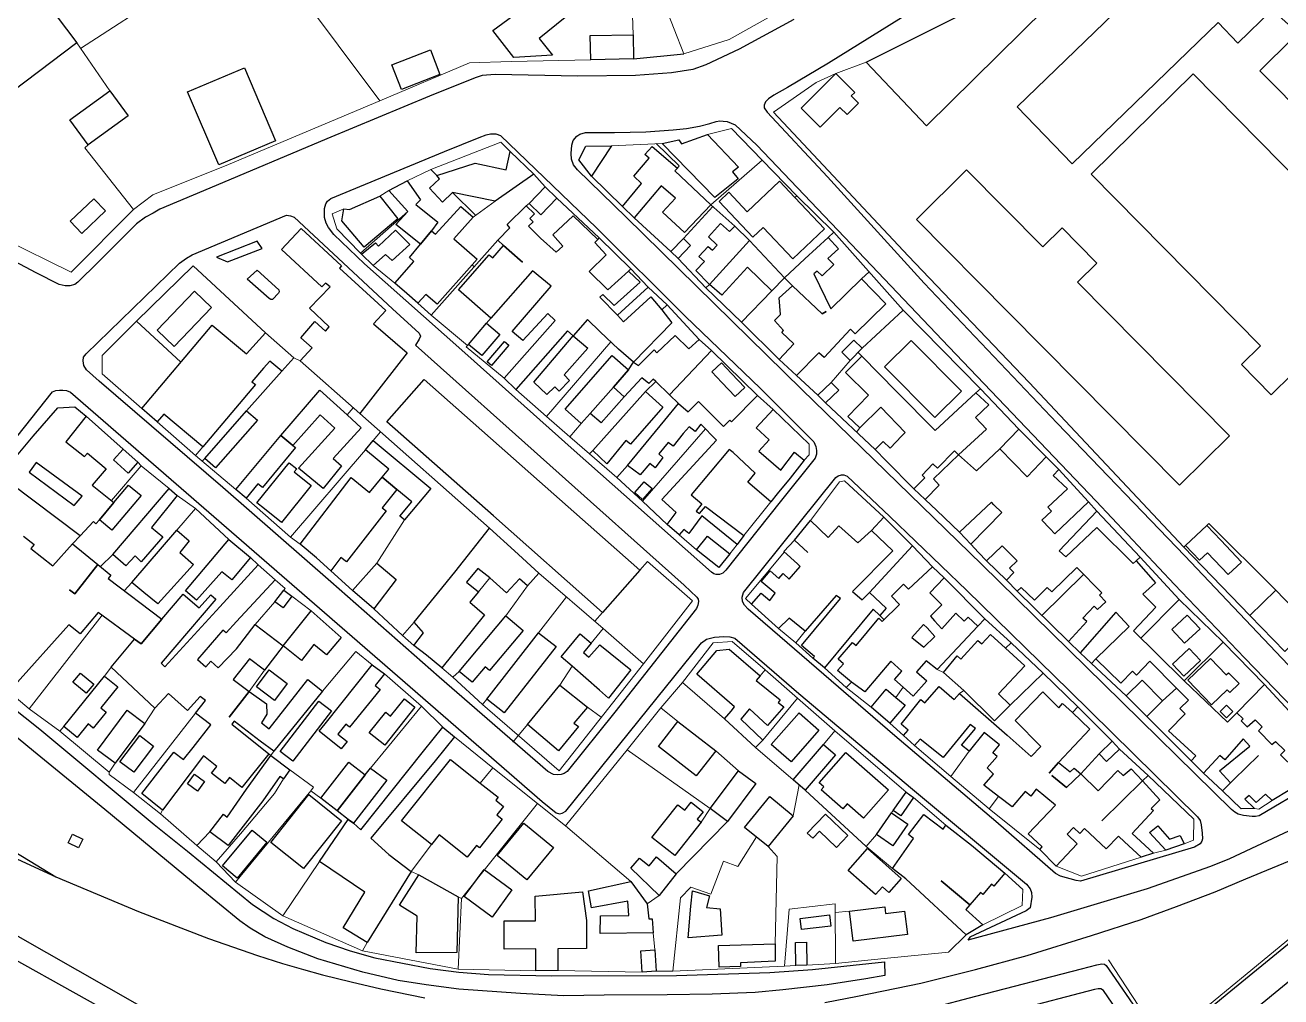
# Model space of a CAD drawing. Header units: metres. Extents: x -1319 to 2200, y -1209 to 1268.
# Drawn here: x 465.9 to 777.9, y -522.8 to -281.3 of the extents above; entities that cross this region are included whole.
import ezdxf

# ---------------------------------------------------------------- set-up
doc = ezdxf.new("R2010")
doc.units = ezdxf.units.M
for name, color, linetype, lineweight, true_color in [('CALE_FERATA', 7, 'Continuous', 25, 0xa7b2b0), ('CLADIRI_CONTUR', 7, 'Continuous', 25, 0x4b5962), ('PARCELE_CONTUR', 7, 'Continuous', 13, 0xb58c63), ('PAVAJ', 7, 'Continuous', 25, 0xd1d6d2), ('STRAZI', 7, 'Continuous', 25, 0xc4cccb)]:
    doc.layers.add(name, color=color, linetype=linetype, lineweight=lineweight, true_color=true_color)

msp = doc.modelspace()

# ---------------------------------------------------------------- linework, layer by layer
at = {"layer": 'CALE_FERATA'}
for points in [[(453.97, -480.89), (460.09, -484.85), (465.29, -487.96), (473.56, -492.98)], [(464.04, -488.62), (473.56, -492.98), (494.08, -501.62), (511.51, -508.36), (523.67, -512.54)], [(664.62, -524.23), (672.72, -522.65), (688.43, -519.43), (702.02, -516.06), (714.84, -512.54), (730.85, -507.6), (743.16, -503.61), (751.98, -500.38), (761.62, -496.68), (769.2, -493.5), (782.42, -488.04)], [(523.67, -512.54), (529.83, -514.52), (535.11, -516.06), (539.83, -517.34), (546.94, -519.06), (554.3, -520.86), (565.25, -523.06)]]:
    msp.add_lwpolyline(points, dxfattribs=at)
at = {"layer": 'CLADIRI_CONTUR'}
for points in [[(478.73, -285.7), (453.17, -304.98), (418.74, -259.34), (444.3, -240.06), (478.73, -285.7)], [(851.24, -319.15), (834.38, -335.84), (783.85, -284.76), (775.77, -277.46), (767.23, -285.72), (762.32, -280.64), (757.39, -285.41), (726.07, -315.74), (712.37, -301.59), (743.69, -271.26), (775.01, -240.93), (788.23, -254.58), (790.76, -252.13), (802.22, -263.91), (797.09, -268.9), (785.62, -257.12), (784.25, -258.44), (797.16, -271.59), (800.71, -268.08), (851.24, -319.15)], [(674.91, -290.5), (722.15, -266.76), (723.2, -266.71), (724.47, -267.28), (725.56, -268.37), (725.85, -269.93), (725.33, -271.21), (689.88, -306.28), (674.91, -290.5)], [(593.62, -284.6), (596.92, -288.74), (587.32, -289.27), (582.08, -282.56), (588.34, -278.01), (594.84, -272.8), (600.12, -279.39), (593.62, -284.6)], [(616.98, -283.65), (617.1, -289.64), (606.44, -289.86), (606.32, -283.86), (616.98, -283.65)], [(785.27, -305.31), (772.71, -292.61), (780.79, -284.62), (793.35, -297.32), (785.27, -305.31)], [(566.6, -287.39), (568.98, -293.53), (559.39, -297.25), (557.01, -291.11), (566.6, -287.39)], [(506.28, -297.88), (520.39, -291.87), (528.11, -310.02), (514, -316.03), (506.28, -297.88)], [(671.16, -298.88), (672.98, -300.69), (670.17, -303.5), (668.36, -301.7), (663.46, -306.61), (658.72, -301.89), (667.3, -293.29), (672.03, -298.01), (671.16, -298.88)], [(810.72, -348.79), (791.06, -368.15), (785.9, -362.91), (775.5, -373.15), (768.1, -365.64), (772.81, -361), (730.75, -318.31), (756.1, -293.34), (810.72, -348.79)], [(481.58, -311.06), (477.03, -304.81), (486.94, -297.61), (491.48, -303.85), (481.58, -311.06)], [(628.98, -310.77), (635.46, -308.42), (643.16, -316.57), (641.7, -317.77), (643.03, -319.49), (637.29, -324.13), (624.17, -310.65), (628.29, -309.74), (628.98, -310.77)], [(606.59, -318.78), (603.44, -314.71), (605.24, -311.36), (611.61, -311.29), (606.59, -318.78)], [(627.32, -317.5), (636.25, -325.91), (629.76, -332.85), (624.27, -327.72), (627.46, -324.31), (623.96, -321.24), (617.26, -329.13), (614.29, -326.35), (619.06, -320.62), (617.11, -318.84), (620.92, -314.31), (619.9, -313.45), (621.73, -311.42), (627.96, -316.82), (627.32, -317.5)], [(568.19, -318.63), (577.76, -315.55), (585.41, -317.25), (586.42, -312.65), (592.29, -318.33), (582.69, -325.03), (572.12, -322.9), (572.12, -322.9), (569.63, -325.24), (566.41, -321.8), (568.9, -319.47), (568.19, -318.63)], [(687.35, -329.59), (699.83, -317.24), (718.79, -336.39), (723.55, -331.68), (727.53, -335.7), (732.2, -340.42), (727.39, -345.18), (765.15, -383.33), (752.72, -395.63), (710.28, -352.76), (687.35, -329.59)], [(568.41, -330.27), (566.9, -332.38), (564.13, -335.74), (558.04, -330.79), (560.97, -327.62), (556.28, -322.41), (560.8, -319.98), (564.14, -324.68), (562.96, -325.88), (568.41, -330.27)], [(653.37, -320.07), (657.18, -324.12), (664.54, -331.92), (656.65, -339.35), (649.29, -331.55), (646.74, -333.96), (638.35, -325.07), (640.77, -322.79), (645.34, -327.64), (653.37, -320.07)], [(477.13, -330.02), (483, -324.42), (485.87, -327.43), (479.99, -333.03), (477.13, -330.02)], [(544.61, -329.93), (545.06, -326.97), (546.46, -327.06), (554.01, -323.77), (558.52, -329.45), (550.13, -336.44), (544.61, -329.93)], [(595.15, -321.43), (598.05, -324.25), (594.02, -328.39), (591.12, -325.58), (595.15, -321.43)], [(567.89, -333.26), (574.19, -326.36), (577.22, -328.97), (572.39, -334.39), (578.22, -339.46), (576.96, -340.85), (568.29, -350.66), (565.43, -348.23), (563.5, -350.36), (560.75, -347.97), (557.74, -345.43), (562.51, -340.04), (561.4, -339.07), (564.13, -335.74), (566.9, -332.38), (567.89, -333.26)], [(597.83, -337.72), (599.51, -336.19), (597.02, -333.42), (602.05, -328.71), (608.16, -334.59), (607.42, -335.32), (610.29, -338.36), (606.04, -342.49), (610.65, -347.07), (615.86, -342.41), (618.69, -345.16), (612.29, -350.98), (609.41, -348.26), (609.41, -348.26), (608.71, -348.92), (613.1, -353.4), (614.59, -355.01), (621.37, -348.78), (624.07, -352), (626.6, -355.23), (617.06, -365.08), (613.31, -361.81), (608.8, -357.54), (608.8, -357.54), (605.65, -354.47), (602.09, -358.5), (600.66, -357.3), (587.79, -371.86), (584.95, -369.02), (597.62, -354.71), (595.75, -352.96), (589.54, -359.69), (586.88, -357.46), (596.64, -346.15), (591.93, -342.31), (591.93, -342.31), (581.62, -354.08), (573.6, -347.06), (581.23, -338.35), (582.1, -339.1), (584.77, -336.04), (583.38, -334.7), (586.33, -331.67), (585.65, -330.84), (590.42, -326.2), (592.44, -328.21), (591.31, -329.36), (592.17, -330.15), (590.99, -331.28), (593.99, -334.23), (597.83, -337.72)], [(634.68, -340.03), (633.29, -338.81), (635.59, -336.3), (636.69, -337.21), (637.84, -335.97), (635.73, -333.91), (638.69, -330.61), (640.89, -332.58), (642.27, -331.21), (645.85, -334.84), (635.95, -345.71), (632.52, -342.24), (634.68, -340.03)], [(537.87, -354.94), (540.5, -357.38), (541.47, -356.27), (536.59, -351.62), (541.69, -346.36), (540.57, -345.39), (539.65, -346.36), (529.61, -337.07), (534.46, -331.82), (544.51, -341.1), (543.98, -341.67), (543.98, -341.67), (555.52, -352.19), (552.49, -355.56), (560.81, -362.71), (549.03, -377.83), (534.28, -364.75), (537.22, -361.49), (534.37, -358.97), (537.87, -354.94)], [(557.95, -332.27), (561.45, -335.83), (557.07, -339.81), (555.46, -338.28), (552.34, -341.03), (549.52, -338.24), (552.95, -335.4), (553.73, -336.24), (557.95, -332.27)], [(588.92, -339.7), (589.48, -340.19), (588.92, -339.7), (584.77, -336.04), (588.92, -339.7)], [(628.14, -339.29), (626.35, -337.57), (629.48, -334.32), (631.26, -336.04), (628.14, -339.29)], [(639.03, -348.4), (635.95, -345.71), (645.85, -334.84), (654.61, -344.11), (651.42, -347.33), (645.37, -341.42), (639.03, -348.4)], [(670.95, -356.83), (670.95, -356.83), (664.41, -363.89), (663.13, -362.75), (657.54, -368.39), (653.28, -364.36), (656.9, -360.5), (656.9, -360.5), (653.91, -357.65), (654.37, -357.21), (652.12, -354.65), (653.55, -353.24), (653.28, -349.08), (656.59, -346.05), (654.61, -344.11), (659.64, -339.38), (665.42, -334.09), (668.01, -336.88), (665.33, -339.26), (666.82, -340.79), (663.91, -343.59), (662.71, -342.4), (661.84, -343.11), (666.07, -351.78), (673.75, -344.34), (679.79, -350.58), (672.11, -358.02), (670.95, -356.83)], [(663.94, -353.04), (664.91, -352.47), (663.94, -353.04), (656.59, -346.05), (663.94, -353.04)], [(508.01, -347.38), (512.24, -351.43), (502.96, -361.15), (498.72, -357.1), (508.01, -347.38)], [(583.83, -358.18), (579.36, -363.42), (576.08, -360.62), (580.56, -355.39), (583.83, -358.18)], [(494.87, -376.59), (512.41, -355.82), (520.9, -362.97), (525.63, -357.72), (532.64, -364.01), (529.71, -367.28), (526.72, -364.77), (525.13, -366.51), (522.27, -369.91), (523.11, -370.62), (510.08, -386.1), (500.39, -377.95), (498.71, -379.9), (494.87, -376.59)], [(599.85, -368.23), (601.14, -369.59), (598.62, -372.23), (597.49, -371.15), (595.55, -373.11), (592.33, -370.06), (602.09, -358.5), (605.7, -361.56), (599.85, -368.23)], [(626.02, -373.14), (622.59, -369.87), (621.93, -369.25), (620.9, -370.39), (619.13, -368.93), (614.76, -373.7), (612.06, -371.24), (615.85, -366.97), (617.06, -365.08), (618.3, -365.89), (622.2, -361.99), (622.89, -362.69), (627.45, -358.4), (630.8, -361.71), (633.36, -359.39), (636.44, -362.18), (626.02, -373.14)], [(586.11, -360.86), (581.8, -365.89), (580.7, -364.94), (585.02, -359.92), (586.11, -360.86)], [(673.9, -361.61), (670.91, -364.62), (668.84, -362.56), (671.83, -359.55), (673.9, -361.61)], [(698.52, -372.22), (691.92, -378.77), (679.46, -366.21), (686.06, -359.66), (698.52, -372.22)], [(615.85, -366.97), (612.06, -371.24), (606.33, -377.77), (604.1, -380.28), (600.05, -376.71), (611.8, -363.39), (615.85, -366.97)], [(697.84, -388.06), (696.83, -387.09), (692.59, -391.37), (691.44, -390.3), (688.8, -393.17), (689.45, -393.78), (686.7, -396.56), (679.88, -389.59), (677.09, -386.79), (679.08, -384.74), (680.85, -386.45), (683.69, -383.4), (684.57, -382.52), (678.51, -376.2), (673.32, -381.4), (670.34, -378.56), (675.41, -373.27), (669.72, -367.61), (673.79, -363.58), (682.4, -372.35), (692.03, -382.04), (702.14, -372.68), (705.36, -375.69), (702.02, -378.82), (704.77, -381.73), (697.84, -388.06)], [(642.36, -373.6), (639.05, -370.1), (636.53, -367.45), (638.89, -365.22), (641.4, -367.87), (644.72, -371.37), (642.36, -373.6)], [(591.54, -392.79), (618.64, -416.76), (609.36, -427.25), (582.26, -403.28), (582.26, -403.28), (555.8, -379.88), (565.08, -369.39), (591.54, -392.79)], [(609, -380.1), (606.33, -377.77), (612.06, -371.24), (614.76, -373.7), (609, -380.1)], [(664.77, -375.19), (662.9, -373.27), (666.17, -370.07), (668.04, -371.99), (664.77, -375.19)], [(540, -396.49), (533.84, -391.37), (542.88, -381.49), (539.21, -378.18), (532.43, -385.73), (529.48, -383.26), (539.09, -371.97), (545.92, -378.11), (549.37, -381.36), (542.44, -389.02), (544.52, -390.84), (540, -396.49)], [(624.38, -376.21), (616.28, -385.4), (615.14, -384.55), (610.4, -390.33), (606.94, -386.97), (620.02, -372.33), (624.38, -376.21)], [(628.24, -375.36), (630.67, -377.37), (633.25, -374.81), (639.46, -381.04), (641, -379.43), (641.45, -379.88), (647.9, -373.32), (651.8, -376.78), (647.55, -381.38), (650.75, -384.34), (648.18, -387.19), (653.63, -391.87), (657.06, -387.44), (659.5, -389.38), (655.97, -393.91), (652.74, -397.79), (651.15, -399.74), (645.46, -394.88), (647.3, -392.64), (641.85, -387.49), (640.84, -386.75), (631.38, -398.03), (634.07, -400.29), (632.63, -402.05), (633.42, -402.7), (634.91, -400.97), (644.5, -408.13), (642.82, -410.36), (634.05, -403.22), (630.81, -407.66), (629.55, -406.63), (628.42, -407.95), (625.45, -405.38), (627.7, -402.39), (624.1, -399.19), (637.71, -384.43), (633.79, -380.45), (632.35, -382.31), (630.87, -381.12), (629.41, -382.79), (629.41, -382.79), (626.9, -385.91), (625.68, -384.98), (623.33, -387.87), (624.37, -388.76), (622.46, -391.28), (621.08, -390.27), (618.75, -393.09), (615.61, -390.73), (624.81, -379.47), (628.24, -375.36)], [(482.89, -404.69), (479.6, -408.22), (462.07, -395.02), (463.15, -393.69), (460.89, -392.05), (462.9, -389.43), (467.94, -383.43), (474.03, -376.37), (478.25, -376.18), (481.09, -378.5), (476.02, -384.85), (480.7, -388.47), (481.38, -387.7), (486.01, -391.59), (482.56, -395.64), (487.99, -399.91), (484.37, -404.23), (483.5, -405.22), (482.89, -404.69)], [(513.23, -391.35), (510.55, -389), (520.95, -377.13), (523.63, -379.48), (513.23, -391.35)], [(520.83, -398.83), (518.3, -396.72), (529.48, -383.26), (532.43, -385.73), (533.12, -386.29), (524.86, -396.23), (523.76, -395.31), (520.83, -398.83)], [(491.52, -392.64), (487.85, -389.35), (490.27, -386.65), (493.94, -389.94), (491.52, -392.64)], [(552.42, -384.53), (566.68, -396.42), (560.16, -404.24), (559.03, -403.3), (561.98, -399.77), (558.3, -396.7), (554.62, -393.63), (556.24, -391.69), (550.47, -386.87), (552.42, -384.53)], [(468.68, -390.02), (466.9, -392.39), (478.13, -400.64), (480.1, -398.4), (468.68, -390.02)], [(531.5, -390.04), (533.38, -391.56), (532.75, -392.34), (536.96, -395.73), (529.57, -404.92), (525.36, -401.54), (523.47, -400.02), (531.5, -390.04)], [(494.71, -398.2), (487.46, -406.82), (484.37, -404.23), (487.99, -399.91), (491.62, -395.6), (494.71, -398.2)], [(545.79, -414.66), (544.33, -413.61), (541.88, -416.91), (538.27, -413.69), (534.28, -410.32), (546.93, -393.73), (551.51, -397.47), (554.62, -393.63), (558.3, -396.7), (554.63, -401.22), (555.59, -402.02), (545.79, -414.66)], [(617.37, -397.46), (619.72, -394.78), (621.66, -396.49), (619.32, -399.16), (617.37, -397.46)], [(497.33, -406.12), (500.1, -408.51), (494.75, -414.67), (493.28, -413.21), (490.95, -415.72), (487.69, -412.83), (501.71, -396.48), (503.65, -398.19), (497.33, -406.12)], [(672.81, -410), (676.17, -406.87), (681.52, -411.97), (671.51, -422.1), (673.84, -424.12), (675.69, -422.31), (679.8, -426.21), (678.23, -428.03), (676.58, -426.42), (664.48, -441.05), (661.63, -438.64), (662.04, -438.19), (658.78, -435.45), (668.53, -423.83), (667.42, -423.03), (659.75, -431.91), (655.73, -428.67), (653.12, -431.27), (646.34, -425.21), (648.76, -422.48), (650.93, -424.26), (652.27, -422.51), (648.79, -419.54), (650.98, -416.95), (653.17, -418.8), (654.27, -417.55), (655.71, -419.01), (658.47, -415.87), (657.79, -415.18), (654.45, -412.09), (657.06, -409.28), (661, -404.39), (665.45, -408.67), (668.08, -405.74), (672.81, -410)], [(492.46, -419.81), (503.56, -406.81), (506.67, -409.47), (504.31, -412.35), (507.72, -415.34), (498.9, -425.15), (495.39, -422.3), (492.46, -419.81)], [(564.92, -432.37), (562.59, -429.67), (572.64, -417.26), (581.26, -406.31), (587.47, -411.95), (593.52, -417.51), (590.75, -420.69), (588.72, -418.93), (585.5, -422.37), (581.38, -418.68), (581.38, -418.68), (578.37, -416.38), (575.58, -419.7), (578.52, -422.14), (576.41, -424.72), (580.03, -427.87), (569.42, -441.02), (565.67, -437.92), (565.67, -437.92), (562.45, -435.5), (564.92, -432.37)], [(638.25, -416.13), (632.73, -411.72), (635.46, -408.3), (640.98, -412.71), (638.25, -416.13)], [(754.25, -410.63), (759.51, -405.65), (762.95, -409.29), (768.12, -414.76), (764.83, -417.87), (759.66, -412.41), (757.69, -414.26), (754.25, -410.63)], [(516.54, -409.13), (521.94, -413.63), (517.29, -419.12), (514.76, -417.14), (508.46, -424.22), (505.73, -421.92), (516.54, -409.13)], [(660.39, -412.37), (660.39, -412.36), (657.06, -409.28), (660.39, -412.37)], [(478.29, -422.67), (476.95, -421.61), (478.29, -422.67), (478.29, -422.67), (483.97, -415.34), (478.29, -422.67)], [(528, -419.15), (518.46, -429.48), (518.46, -429.48), (515.85, -432.37), (515, -431.66), (508.72, -438.94), (510.78, -440.76), (512.08, -439.39), (513.91, -441.01), (518.41, -436.32), (523.07, -430.23), (530.03, -435.56), (525.37, -441.65), (521.63, -438.78), (517.61, -443.95), (521.57, -446.94), (516.58, -453.28), (521.57, -446.94), (525.84, -450), (525.93, -452.56), (524.6, -454.68), (526.55, -456.16), (536.19, -443.93), (539.79, -446.8), (527.73, -461.79), (524.31, -459.23), (517.86, -454.26), (517.26, -455.02), (526.45, -462.41), (519.75, -470.75), (516.72, -468.31), (515.49, -469.83), (512.21, -467.19), (513.53, -465.55), (510.65, -463.24), (510.24, -462.91), (500.03, -476.39), (494.9, -472.29), (502.86, -461.98), (505.24, -463.84), (507.63, -460.83), (512.02, -455.21), (508.27, -452.32), (510.74, -449.12), (509.36, -448.14), (506.28, -451.68), (501.5, -447.42), (498.12, -451.04), (487.26, -440.9), (493.09, -433.87), (494.73, -435.1), (494.73, -435.1), (499.87, -428.96), (505.15, -422.74), (509.13, -426.08), (512.02, -422.88), (513.28, -424), (499.7, -439.89), (500.66, -440.81), (514.29, -425.88), (523.79, -415.44), (528, -419.15)], [(558.09, -419.09), (552.56, -426.4), (547.27, -421.82), (553.26, -415.01), (558.09, -419.09)], [(685.36, -421.52), (691.37, -415.93), (694.22, -418.68), (690.72, -422.37), (693.65, -425.4), (690.85, -428.17), (691.88, -429.33), (693.68, -431.35), (697.12, -427.46), (699.2, -429.41), (700.22, -428.43), (702.59, -430.71), (692.51, -441.45), (689.79, -439.33), (687.41, -442.05), (689.92, -444.25), (686.58, -448.06), (684.07, -445.86), (681.9, -443.96), (683.77, -441.84), (680.96, -439.38), (674.52, -447.03), (671.21, -444.58), (667.77, -441.74), (669.24, -440.07), (667.91, -438.88), (671.45, -434.77), (672.37, -435.47), (678.01, -428.69), (678.86, -429.55), (683.15, -425.29), (681.14, -423.18), (684.12, -420.24), (685.36, -421.52)], [(532.19, -423.23), (529.98, -426.12), (527.98, -424.59), (530.18, -421.7), (532.19, -423.23)], [(778.88, -437.01), (770.16, -428.01), (776.62, -421.75), (785.34, -430.76), (778.88, -437.01)], [(540.77, -437.82), (537.63, -435.26), (534.54, -439.19), (530.03, -435.56), (536.94, -426.87), (544.47, -433.46), (540.77, -437.82)], [(581.32, -441.69), (580.22, -440.76), (576.97, -444.62), (573.74, -441.91), (585.35, -428.1), (589.69, -431.74), (581.32, -441.69)], [(690.01, -431.13), (689.15, -430.23), (686.2, -433.48), (689.16, -435.91), (691.92, -433.26), (690.01, -431.13)], [(757.82, -431.31), (754, -434.91), (750.81, -431.53), (754.63, -427.93), (757.82, -431.31)], [(597.81, -435.77), (584.97, -452.26), (580.59, -448.85), (593.43, -432.36), (597.81, -435.77)], [(601.84, -440.61), (599.06, -438.32), (603.78, -432.62), (606.56, -434.92), (604.66, -437.22), (605.95, -438.39), (608.7, -435.28), (616.41, -441.52), (610.89, -448.54), (608.6, -446.56), (601.84, -440.61)], [(697.47, -438.08), (698.4, -438.85), (702.64, -434.22), (703.63, -435.04), (705.74, -432.75), (709.45, -436.18), (714.3, -440.52), (707.71, -447.48), (710.62, -450.29), (706.79, -454.21), (699.16, -446.68), (694.11, -442.2), (697.47, -438.08)], [(648.53, -442.99), (647.55, -444.17), (653.54, -449.01), (652.98, -449.62), (654.38, -450.76), (650.35, -455.38), (645.87, -451.23), (643.69, -453.81), (649.18, -459), (647.38, -460.83), (639.68, -453.69), (641.3, -451.79), (642.18, -450.71), (632.79, -442.61), (637.77, -436.73), (640.85, -436.42), (648.53, -442.99)], [(757.91, -439.19), (753.83, -443.11), (751, -440.16), (755.08, -436.24), (757.91, -439.19)], [(764.34, -442.8), (764.93, -442.24), (767.52, -444.92), (765.2, -447.15), (764.55, -446.48), (760.64, -450.24), (754.77, -444.14), (760.41, -438.71), (764.34, -442.8)], [(481.11, -447.37), (477.77, -444.62), (479.64, -442.35), (482.98, -445.1), (481.11, -447.37)], [(531.03, -444.94), (527.84, -449.15), (523.36, -445.76), (526.56, -441.54), (531.03, -444.94)], [(546.47, -455.8), (545.58, -455.08), (543.59, -457.54), (545.9, -459.38), (544.44, -461.18), (538.97, -456.78), (540.42, -454.97), (552.13, -440.26), (555.21, -442.55), (552.87, -445.45), (554.12, -446.41), (546.47, -455.8)], [(488.96, -445.8), (484.73, -451.02), (486.02, -452.06), (482.82, -456.01), (481.54, -454.97), (478.82, -458.33), (475.49, -455.64), (485.63, -443.11), (488.96, -445.8)], [(602.27, -454.79), (603.36, -455.63), (598.42, -461.69), (590.7, -455.14), (598.74, -445.31), (605.61, -450.82), (602.27, -454.79)], [(700.49, -461.75), (698.52, -460.24), (702.01, -456.12), (700.73, -455.14), (694, -463.32), (688.26, -458.81), (686.9, -460.31), (684.18, -457.89), (685.3, -456.53), (683.54, -455.05), (688.42, -448.91), (689.48, -449.76), (692.99, -445.7), (696.76, -448.91), (698.07, -447.39), (709.92, -457.74), (715.9, -463.11), (715.9, -463.11), (715.9, -463.11), (718.23, -460.61), (711.93, -454.16), (718.78, -447.03), (722.71, -450.95), (723.69, -449.92), (726.15, -452.14), (730.42, -456.31), (722.67, -464.58), (720.37, -467.21), (722.67, -464.58), (725.58, -466.93), (726.52, -465.96), (728.17, -467.4), (732.53, -471.63), (737.37, -466.56), (738.74, -467.82), (740.68, -466.14), (743.55, -469.14), (733.46, -479.04), (743.55, -469.14), (747.84, -473.83), (745.68, -476.01), (746.25, -476.53), (740.97, -482.23), (746.26, -487.12), (743.22, -488.1), (739.08, -484.28), (737.53, -482.9), (734.53, -486.02), (729.15, -480.98), (727.97, -482.25), (726.36, -480.73), (724.79, -482.4), (727.33, -484.79), (722.1, -490.3), (718, -486.17), (718.61, -485.55), (715.14, -482.29), (721.9, -475.17), (721.9, -475.17), (717.1, -471.16), (715.81, -472.92), (714.36, -471.81), (711.15, -475.55), (707.74, -473.04), (704.08, -470.2), (706.54, -467.46), (704.9, -465.93), (707.41, -463.1), (706.38, -462.15), (707.96, -460.19), (704.19, -457.11), (700.49, -461.75)], [(748.52, -449.28), (744.59, -453.15), (739.5, -447.99), (743.42, -444.12), (748.52, -449.28)], [(556.72, -453.05), (560.14, -448.74), (562.75, -450.81), (555.27, -460.24), (551.42, -457.19), (555.49, -452.07), (556.72, -453.05)], [(680.76, -454.79), (678.48, -452.87), (676.08, -450.85), (679.87, -446.35), (682.27, -448.37), (684.55, -450.29), (680.76, -454.79)], [(495.65, -454.85), (488.28, -464.75), (483.9, -461.49), (491.27, -451.59), (495.65, -454.85)], [(532.39, -464.22), (529.31, -461.86), (538.91, -449.35), (541.99, -451.71), (532.39, -464.22)], [(656.2, -464.44), (651.29, -460.13), (658.23, -452.22), (663.14, -456.52), (656.2, -464.44)], [(765.97, -451.88), (764.39, -453.47), (762.8, -451.88), (764.39, -450.3), (765.97, -451.88)], [(632.67, -467.87), (623.29, -460.58), (628.1, -454.38), (637.49, -461.68), (632.67, -467.87)], [(492.88, -466.99), (489.44, -464.38), (494.4, -457.87), (497.83, -460.48), (492.88, -466.99)], [(544.96, -505.66), (550.33, -496.79), (539.05, -489.16), (546.21, -478.71), (547.48, -479.68), (549.34, -481.28), (549.34, -481.28), (564.85, -461.74), (569.68, -455.77), (572.63, -458.16), (567.8, -464.13), (551.8, -483.4), (556.25, -487.48), (561.84, -491.65), (550.86, -509.33), (544.96, -505.66)], [(667.24, -462.67), (659.75, -471.41), (656.77, -468.85), (664.25, -460.11), (667.24, -462.67)], [(735.98, -459.3), (737.83, -461.23), (734.59, -464.34), (732.74, -462.41), (735.98, -459.3)], [(520.95, -471.22), (520.95, -471.22), (526.93, -462.87), (531.65, -466.43), (530.08, -468.66), (529.22, -468.06), (524.99, -474.07), (516.39, -485.2), (511.8, -481.81), (515.18, -477.45), (516.08, -478.19), (520.95, -471.22)], [(546.36, -464.49), (550.38, -467.62), (543.41, -476.56), (539.39, -473.44), (546.36, -464.49)], [(579, -469.68), (583.4, -473.19), (582.83, -473.91), (584.79, -475.47), (583.11, -477.58), (584.46, -478.66), (578.78, -485.78), (578.08, -485.21), (575.77, -488.11), (568.76, -482.52), (566.85, -484.92), (559.46, -479.04), (571.61, -463.79), (579, -469.68)], [(670.14, -474.85), (669.05, -476.09), (663.69, -471.4), (664.35, -470.64), (663.23, -469.66), (669.82, -462.12), (680.39, -471.36), (674.22, -478.42), (670.14, -474.85)], [(766.19, -468.77), (772.33, -462.82), (772.33, -462.82), (766.19, -468.77), (765.38, -469.59), (766.19, -468.77)], [(508.71, -471.71), (506.25, -469.88), (508.01, -467.5), (510.48, -469.33), (508.71, -471.71)], [(555.78, -468.98), (547.48, -479.68), (546.21, -478.71), (543.41, -476.56), (550.38, -467.62), (551.75, -465.94), (555.78, -468.98)], [(643.17, -466.63), (647.42, -469.82), (640.38, -479.2), (636.14, -476.01), (643.17, -466.63)], [(724.66, -470.8), (721.03, -467.76), (724.66, -470.8), (728.17, -467.4), (724.66, -470.8)], [(544.53, -479.03), (535.07, -490.89), (526.97, -484.42), (536.43, -472.56), (544.53, -479.03)], [(644.67, -480.7), (650.9, -473.05), (656.75, -477.81), (650.52, -485.47), (644.67, -480.7)], [(686.64, -473.25), (683.45, -477.82), (681.57, -476.51), (684.77, -471.94), (686.64, -473.25)], [(628.09, -475.07), (629.82, -476.45), (631.4, -474.47), (634.34, -476.81), (632.88, -478.65), (633.86, -479.43), (627.3, -487.69), (621.63, -483.2), (628.09, -475.07)], [(685.25, -479.94), (681.53, -485.32), (677.42, -482.48), (681.14, -477.1), (685.25, -479.94)], [(597.15, -485.67), (590.52, -493.75), (583.17, -487.71), (589.8, -479.63), (597.15, -485.67)], [(667.5, -485.72), (663.27, -481.66), (661.58, -483.42), (660.22, -482.12), (664.76, -477.39), (670.35, -482.74), (667.5, -485.72)], [(703.89, -504.96), (699.7, -507.4), (684.7, -493.49), (684.7, -493.49), (681.45, -490.89), (686.65, -483.47), (685.4, -482.49), (689.16, -477.51), (693.97, -481.14), (694.7, -480.13), (701.05, -485.08), (709.33, -492.07), (706.61, -495.29), (706.05, -494.82), (703.88, -497.4), (703.27, -496.89), (700.66, -499.99), (693.54, -493.99), (693.54, -493.99), (700.66, -499.99), (699.62, -501.14), (703.89, -504.96)], [(750.27, -483.65), (752.88, -482.74), (753.84, -484.79), (749.34, -486.35), (745.24, -482.01), (747.31, -480.31), (750.27, -483.65)], [(479.17, -485.81), (476.61, -484.58), (477.67, -482.37), (480.23, -483.6), (479.17, -485.81)], [(522.33, -481.38), (525.97, -484.4), (518.6, -493.3), (514.96, -490.29), (522.33, -481.38)], [(680.52, -496.88), (678.9, -495.44), (677.19, -497.38), (670.42, -491.4), (675.2, -485.99), (683.59, -493.4), (680.52, -496.88)], [(620.92, -490.29), (622.76, -488.01), (627.65, -492.21), (623.41, -497.67), (616.36, -490.81), (618.57, -488.32), (620.92, -490.29)], [(494.3, -524.96), (487.28, -537.29), (483.22, -534.99), (487.77, -527.18), (453.01, -507.86), (432.1, -495.96), (434.85, -491.12), (455.76, -503.02), (494.3, -524.96)], [(573.19, -511.81), (563.05, -511.85), (563.33, -502.8), (558.93, -500.01), (563.76, -492.48), (573.52, -497.97), (573.19, -511.81)], [(586.87, -496.25), (581.93, -502.99), (575.02, -497.92), (579.96, -491.18), (586.87, -496.25)], [(621.74, -503.43), (621.96, -506.93), (608.76, -507.1), (608.84, -502.69), (615.87, -502.6), (615.63, -499), (606.6, -500.71), (605.87, -496.46), (616.39, -494.14), (620.42, -499.68), (620.84, -503.43), (621.74, -503.43)], [(592.81, -516.35), (592.78, -510.9), (584.95, -510.94), (584.91, -503.95), (592.74, -503.92), (592.6, -497.83), (604.4, -496.74), (605.36, -503.83), (605.36, -503.83), (605.4, -510.82), (598.26, -510.87), (598.3, -516.31), (592.81, -516.35)], [(631.73, -496.5), (635.92, -497.73), (635.18, -500.61), (638.62, -500.93), (639.05, -507.49), (630.66, -508.18), (631.3, -500.26), (631.73, -496.5)], [(670.73, -501.5), (679.48, -500.42), (679.68, -502.1), (684.39, -501.52), (685.11, -507.34), (671.65, -508.99), (670.73, -501.5)], [(666.09, -505.28), (658.8, -506.11), (658.48, -503.31), (665.77, -502.48), (666.09, -505.28)], [(622.67, -516.46), (619.22, -516.66), (618.91, -511.35), (622.36, -511.15), (622.67, -516.46)], [(643.64, -514.35), (643.67, -515.3), (638.36, -515.46), (638.2, -510.04), (652.23, -509.61), (652.27, -513.96), (643.64, -514.35)], [(660.11, -514.96), (657.39, -515.01), (657.29, -509.31), (660.01, -509.26), (660.11, -514.96)]]:
    msp.add_lwpolyline(points, close=True, dxfattribs=at)
for points in [[(780.17, -471.4), (775.78, -474.03), (774.07, -472.41), (771.75, -474.52), (770.02, -472.75), (768.94, -473.67), (771.34, -476.04), (768.07, -476.09), (763.37, -471.65), (765.38, -469.59), (762.65, -466.6), (770.22, -460.5), (768.56, -458.67), (763.96, -463.92), (762.73, -462.84), (758.72, -467.19), (755.6, -464.18), (756.76, -462.91), (750.01, -456.71), (754.15, -452.46), (752.83, -451.16), (754.95, -449.1), (751.98, -446.06), (745.36, -439.34), (745.36, -439.34), (742.03, -442.83), (741.07, -441.89), (738.14, -444.81), (731.93, -438.79), (740.22, -430.74), (736.87, -427.23), (728.01, -437.28), (725.16, -434.45), (729.71, -429.52), (728.72, -428.65), (731.5, -425.71), (732.34, -426.5), (734.38, -424.63), (732.83, -422.98), (733.43, -422.43), (727.17, -416.12), (721.04, -422.17), (719.87, -421.04), (716.66, -424.21), (713.4, -421.04), (712.39, -421.99), (709.72, -419.25), (711.56, -417.37), (710.46, -416.29), (712.37, -414.43), (708.68, -410.68), (704.78, -414.47), (702.74, -412.36), (700.84, -410.32), (708.56, -402.4), (706.62, -400.48), (706, -399.87), (698.07, -407.35), (692.43, -401.93), (689.54, -399.15), (693.01, -395.6), (691.63, -394.08), (697.84, -388.06), (702.28, -392.08), (708.07, -386.6), (714.86, -393.52), (719.59, -388.59), (719.59, -388.59), (722.76, -391.72), (721.34, -393.26), (724.87, -396.57), (720.04, -401.1), (720.94, -402.05), (718.5, -404.3), (720.51, -406.37), (721.74, -407.71), (730.15, -399.76), (732.14, -402.05), (722.8, -411.94), (724.47, -413.41), (724.47, -413.41), (732.21, -406.18), (741.2, -415.14), (741.97, -414.4), (746.72, -419.88), (743.62, -422.69), (746.81, -425.92), (741.3, -431.82), (747.08, -437.56), (753.89, -444.27), (764.61, -454.55), (766.95, -452.19), (768.53, -453.73), (768.05, -454.25), (769.51, -455.74), (771.49, -453.93), (773.27, -455.73), (772.32, -456.71), (775.68, -460.06), (776.54, -459.31), (778.91, -461.6), (777.82, -462.66), (781.25, -466.08)], [(465.5, -408.34), (468.13, -410.39), (467.34, -411.35), (472.79, -415.72), (477.67, -410.18), (483.97, -415.34), (487.21, -417.99), (486.54, -418.86), (499.87, -428.96), (494.73, -435.1), (493.09, -433.87), (484.07, -427.24), (484.07, -427.24), (484.07, -427.24), (479.61, -432.59), (476.77, -430.32), (463.29, -445.43)]]:
    msp.add_lwpolyline(points, dxfattribs=at)
at = {"layer": 'PARCELE_CONTUR'}
for points in [[(492.84, -327.07), (497.64, -323.48), (516.43, -315.9), (554.01, -300.11), (523.24, -258.79), (479.66, -287.06)], [(481.58, -311.06), (480.75, -311.79), (492.84, -327.07), (477.31, -342.64), (460.57, -334.39), (418.59, -312.2), (342.7, -273.22), (333.03, -268.46)], [(616.98, -283.65), (616.79, -278.87), (624.78, -276.16), (629.54, -288.39), (640.82, -284.87), (662.28, -272.71)], [(478.73, -285.7), (486.94, -297.61)], [(554.01, -300.11), (576.28, -290.66), (586.68, -290.29), (606.44, -289.86)], [(667.3, -293.29), (674.91, -290.5)], [(753.77, -411.05), (715.35, -370.13), (685.31, -338.63), (651.83, -302.88), (662.46, -295.56), (667.3, -293.29)], [(635.46, -308.42), (641.38, -306.93), (649.03, -314.81)], [(586.42, -312.65), (584.06, -310.37), (566.69, -317.13), (568.19, -318.63)], [(611.61, -311.29), (624.17, -310.65)], [(622.67, -310.73), (628.37, -316.24), (627.96, -316.82)], [(636.25, -325.91), (649.03, -314.81), (657.64, -323.71)], [(560.8, -319.98), (566.69, -317.13)], [(592.29, -318.33), (595.15, -321.43)], [(606.59, -318.78), (614.29, -326.35)], [(554.01, -323.77), (556.28, -322.41)], [(572.12, -322.9), (577.84, -328.52)], [(598.05, -324.25), (608.57, -334.18)], [(657.18, -324.12), (657.64, -323.71), (666.83, -332.72)], [(549.52, -338.24), (549.22, -337.92), (543.38, -331.93), (542.16, -328.14), (545.06, -326.97)], [(577.22, -328.97), (582.69, -325.03)], [(590.42, -326.2), (591.12, -325.58)], [(629.48, -334.32), (636.79, -326.38)], [(636.25, -325.91), (642.27, -331.21)], [(560.97, -327.62), (549.22, -337.92)], [(617.26, -329.13), (626.35, -337.57)], [(665.42, -334.09), (666.83, -332.72), (684.05, -352.13)], [(583.38, -334.7), (566.82, -353.34), (563.5, -350.36)], [(608.16, -334.59), (608.57, -334.18), (616.42, -341.88)], [(628.14, -339.29), (635, -346.53), (635.95, -345.71)], [(493.56, -354.86), (507.7, -341.1), (525.63, -357.72)], [(552.34, -341.03), (557.74, -345.43)], [(576.96, -340.85), (577.48, -341.33)], [(615.86, -342.41), (616.42, -341.88), (620.73, -346.4)], [(673.75, -344.34), (675.62, -342.62)], [(613.1, -353.4), (620.73, -346.4), (625.39, -350.83)], [(635, -346.53), (643.87, -355.1), (651.42, -347.33)], [(624.07, -352), (625.39, -350.83), (633.36, -359.39)], [(673.9, -361.61), (684.05, -352.13), (703.26, -371.65)], [(504.62, -365.04), (493.56, -354.86), (485.04, -363.38), (485.04, -367.94), (494.87, -376.59)], [(566.82, -353.34), (575.84, -360.89)], [(580.56, -355.39), (581.62, -354.08)], [(643.87, -355.1), (653.28, -364.36)], [(576.08, -360.62), (575.84, -360.89), (575.5, -361.25), (584.95, -369.02)], [(587.79, -371.86), (595.46, -378.53), (611.39, -359.99)], [(532.64, -364.01), (534.28, -364.75)], [(636.44, -362.18), (647.9, -373.32)], [(666.17, -370.07), (670.91, -364.62)], [(673.79, -363.58), (672.9, -362.61)], [(529.71, -367.28), (520.95, -377.13)], [(620.02, -372.33), (622.59, -369.87)], [(657.54, -368.39), (662.9, -373.27)], [(626.02, -373.14), (628.24, -375.36)], [(702.14, -372.68), (703.26, -371.65), (712.78, -381.71)], [(545.92, -378.11), (547.39, -376.37)], [(651.8, -376.78), (660.7, -385.45), (660.7, -388.1), (659.5, -389.38)], [(664.77, -375.19), (677.09, -386.79)], [(481.09, -378.5), (490.27, -386.65)], [(498.71, -379.9), (508.22, -388.28), (510.08, -386.1)], [(549.03, -377.83), (581.26, -406.31)], [(604.1, -380.28), (601.27, -383.62), (595.46, -378.53)], [(552.42, -384.53), (554.2, -382.4)], [(601.27, -383.62), (606.17, -387.8)], [(612.89, -393.75), (619.27, -399.62), (634.94, -381.61)], [(673.32, -381.4), (672.45, -382.42)], [(708.07, -386.6), (712.78, -381.71), (719.59, -388.59)], [(520.83, -398.83), (531.87, -408.53), (550.47, -386.87)], [(493.94, -389.94), (494.7, -390.78)], [(508.22, -388.28), (518.3, -396.72)], [(510.55, -389), (509.91, -389.69)], [(606.94, -386.97), (606.17, -387.8), (612.89, -393.75), (615.61, -390.73)], [(487.4, -399.45), (494.7, -390.78), (501.71, -396.48)], [(722.76, -391.72), (730.15, -399.76)], [(661, -404.39), (668.24, -394.81), (669.45, -394.58), (679.24, -403.56)], [(503.65, -398.19), (508.23, -401.45)], [(686.7, -396.56), (689.54, -399.15)], [(503.56, -406.81), (508.23, -401.45), (516.54, -409.13)], [(619.27, -399.62), (625.45, -405.38)], [(644.5, -408.13), (651.15, -399.74)], [(732.14, -402.05), (742.92, -413.54)], [(553.26, -415.01), (560.16, -404.24)], [(676.17, -406.87), (679.24, -403.56), (686.41, -410.68)], [(776.62, -421.75), (760, -405.19), (759.51, -405.65)], [(479.6, -408.22), (477.67, -410.18)], [(531.87, -408.53), (534.28, -410.32)], [(628.42, -407.95), (632.73, -411.72)], [(698.07, -407.35), (700.84, -410.32)], [(642.82, -410.36), (640.98, -412.71)], [(675.69, -422.31), (686.41, -410.68), (691.37, -415.93)], [(770.16, -428.01), (753.77, -411.05), (754.25, -410.63)], [(487.69, -412.83), (484.6, -415.86)], [(521.94, -413.63), (523.79, -415.44)], [(618.64, -416.76), (620.58, -414.62), (631.76, -424.34), (619.52, -440.08)], [(654.59, -412.22), (644.85, -423.84), (646.34, -425.21)], [(704.78, -414.47), (709.72, -419.25)], [(741.97, -414.4), (742.92, -413.54), (752.66, -424.05)], [(541.88, -416.91), (547.27, -421.82)], [(593.52, -417.51), (609.55, -431.24), (606.56, -434.92)], [(718.55, -428), (728.86, -417.82)], [(492.46, -419.81), (490.54, -421.89)], [(528, -419.15), (530.54, -421.35), (530.18, -421.7)], [(578.52, -422.14), (581.38, -418.68)], [(585.35, -428.1), (590.75, -420.69)], [(694.22, -418.68), (704.36, -428.86)], [(532.19, -423.23), (536.94, -426.87)], [(593.43, -432.36), (600.39, -423.39)], [(712.39, -421.99), (725.16, -434.45)], [(743.12, -433.63), (752.66, -424.05), (763.57, -434.69)], [(523.07, -430.23), (527.98, -424.59)], [(562.59, -429.67), (559.65, -433.01), (552.56, -426.4)], [(609.36, -427.25), (607.46, -429.44)], [(458.69, -444.39), (466.95, -451.24), (485.03, -427.95)], [(678.23, -428.03), (679.32, -429.1)], [(702.59, -430.71), (704.36, -428.86), (710.86, -434.86)], [(559.65, -433.01), (562.45, -435.5)], [(609.55, -431.24), (619.52, -440.08), (598.59, -466.6), (579.56, -450.18), (580.59, -448.85)], [(659.75, -431.91), (657.43, -434.84), (653.12, -431.27)], [(629.2, -444.68), (636.87, -434.84), (641.6, -434.53), (649.81, -441.52), (648.53, -442.99)], [(657.43, -434.84), (661.63, -438.64)], [(709.45, -436.18), (710.86, -434.86), (718.84, -442.39)], [(753.89, -444.27), (763.57, -434.69), (773.86, -445.2)], [(539.79, -446.8), (548.11, -436.99), (552.13, -440.26)], [(728.01, -437.28), (730.86, -440), (731.93, -438.79)], [(485.63, -443.11), (487.26, -440.9)], [(525.37, -441.65), (521.57, -446.94)], [(551.75, -465.94), (564.35, -450.54), (555.21, -442.55)], [(569.42, -441.02), (572.21, -443.37), (573.74, -441.91)], [(601.84, -440.61), (598.74, -445.31)], [(649.81, -441.52), (657.8, -448.56), (649.18, -459)], [(664.48, -441.05), (669.94, -445.92), (671.21, -444.58)], [(692.51, -441.45), (694.11, -442.2)], [(710.62, -450.29), (718.84, -442.39), (727.5, -450.69)], [(730.86, -440), (739.5, -447.99)], [(572.21, -443.37), (579.56, -450.18)], [(639.68, -453.69), (629.2, -444.68), (623.88, -450.99), (628.1, -454.38)], [(669.94, -445.92), (676.08, -450.85)], [(682.27, -448.37), (684.07, -445.86)], [(748.52, -449.28), (751.98, -446.06)], [(766.95, -452.19), (773.86, -445.2), (789.28, -461.8), (788.83, -466.44), (780.17, -471.4)], [(664.25, -460.11), (667.09, -456.67), (657.8, -448.56)], [(698.07, -447.39), (699.16, -446.68)], [(466.95, -451.24), (474.57, -456.79), (475.49, -455.64)], [(486.75, -466.94), (486.75, -467.54), (492.83, -472.01), (508.27, -452.32)], [(495.65, -454.85), (498.12, -451.04)], [(564.35, -450.54), (569.68, -455.77)], [(605.61, -450.82), (609.05, -453.34)], [(623.88, -450.99), (615.45, -461.39)], [(726.15, -452.14), (727.5, -450.69), (735.98, -459.3)], [(590.7, -455.14), (587.09, -459.51)], [(680.76, -454.79), (684.18, -457.89)], [(744.59, -453.15), (755.6, -464.18)], [(474.57, -456.79), (486.75, -466.94), (488.28, -464.75)], [(572.63, -458.16), (582.12, -465.87), (579, -469.68)], [(667.09, -456.67), (684.77, -471.94)], [(593.17, -474.78), (600.2, -480.28), (615.45, -461.39), (636.14, -476.01)], [(637.49, -461.68), (643.17, -466.63)], [(647.38, -460.83), (656.77, -468.85)], [(686.9, -460.31), (695.87, -468.08), (700.49, -461.75)], [(737.83, -461.23), (744.95, -467.8)], [(526.45, -462.41), (526.93, -462.87)], [(527.73, -461.79), (526.93, -462.87)], [(728.17, -467.4), (732.72, -462.4)], [(531.65, -466.43), (537.56, -470.7), (536.9, -471.6), (539.39, -473.44)], [(574.29, -498.37), (593.17, -474.78), (582.12, -465.87)], [(743.55, -469.14), (744.95, -467.8), (756.32, -478.67), (756.23, -483.9), (753.84, -484.79)], [(758.72, -467.19), (763.37, -471.65)], [(508.57, -485.19), (513.34, -489.26), (519.39, -482.32), (527.89, -472.28), (530.08, -468.66)], [(656.75, -477.81), (658.26, -470.13)], [(695.87, -468.08), (705.39, -476.07), (707.74, -473.04)], [(492.83, -472.01), (499.51, -477.33), (500.03, -476.39)], [(513.34, -489.26), (518.16, -494.29), (536.9, -471.6)], [(659.75, -471.41), (674.89, -485.45), (677.42, -482.48)], [(686.64, -473.25), (694.7, -480.13)], [(771.34, -476.04), (772.45, -476.14), (775.78, -474.03)], [(499.51, -477.33), (508.57, -485.19), (511.8, -481.81)], [(633.86, -479.43), (636.14, -476.01)], [(681.57, -476.51), (681.14, -477.1)], [(705.39, -476.07), (718, -486.17)], [(600.2, -480.28), (616.39, -494.14)], [(627.65, -492.21), (640.38, -479.2)], [(622.67, -516.46), (626.86, -516.48), (628.71, -498.21), (631.28, -495.59), (636.28, -497.31), (639.44, -489.06), (643, -490.41), (647.6, -483.08)], [(566.85, -484.92), (561.84, -491.65)], [(650.52, -485.47), (652.72, -487.96), (652.23, -509.61)], [(674.89, -485.45), (681.45, -490.89)], [(746.26, -487.12), (749.34, -486.35)], [(518.16, -494.29), (529.94, -502.68), (539.05, -489.16)], [(722.1, -490.3), (728.39, -492.84), (743.22, -488.1)], [(735.07, -513.6), (746.98, -531.85), (748.26, -531.85), (751.89, -531.15), (753.17, -530.57), (781.74, -507.01), (802.91, -489.65)], [(561.84, -491.65), (563.76, -492.48)], [(703.89, -504.96), (713.65, -500.09), (713.79, -496.12), (709.33, -492.07)], [(573.52, -497.97), (574.29, -498.37), (573.53, -515.96), (549.69, -511.38)], [(620.42, -499.68), (623.41, -497.67)], [(657.39, -515.01), (654.57, -515.16), (655.7, -501), (667.15, -499.73), (667.24, -514.53), (660.11, -514.96)], [(670.73, -501.5), (667.17, -501.85)], [(529.94, -502.68), (549.69, -511.38), (550.86, -509.33)], [(621.96, -506.93), (622.36, -511.15)], [(667.24, -514.53), (679.38, -513.26), (695.3, -511.68), (699.7, -507.4)], [(573.53, -515.96), (592.81, -516.35)], [(598.3, -516.31), (619.22, -516.66)], [(626.86, -516.48), (654.57, -515.16)]]:
    msp.add_lwpolyline(points, dxfattribs=at)
at = {"layer": 'PAVAJ'}
for points in [[(617.1, -289.64), (629.54, -288.39)], [(516.16, -340.1), (524.81, -336.77), (523.58, -334.95), (513.47, -338.91), (516.16, -340.1)], [(523.58, -342.15), (528.96, -347.1), (529.04, -347.53), (528.87, -347.9), (527.37, -349.44), (526.97, -349.44), (526.57, -349.24), (521.11, -344.4), (523.58, -342.15)]]:
    msp.add_lwpolyline(points, dxfattribs=at)
at = {"layer": 'STRAZI'}
for points in [[(716.83, -258.71), (665.55, -290.72), (655.3, -296.77), (651.93, -298.64), (650.57, -299.55), (649.84, -300.32), (649.51, -301.2), (649.55, -301.79), (650.28, -302.92), (665.3, -318.96), (689.25, -345.41), (722.36, -380.21), (754.08, -413.17), (778.18, -438.67), (798.33, -459.84), (801.33, -463.35), (806.39, -469.03), (781.22, -481.01), (765.11, -488.55), (760.38, -490.46), (744.67, -495.95), (720.68, -503.21), (700.15, -508.75)], [(656.91, -279.88), (643.3, -287.27), (635.07, -291.14), (631.79, -292.31), (626.54, -293.15), (617.55, -293.82), (603.26, -293.99), (582.67, -293.57), (579.48, -293.82), (577.72, -294.33), (566.41, -298.91), (540.83, -309.5), (511.84, -321.76), (499.36, -327.02), (497.68, -327.98), (495.79, -328.99), (493.6, -330.67), (483.94, -340.25), (478.98, -345.17), (478.22, -345.76), (477.05, -346.05), (475.83, -346.05), (474.36, -345.76), (468.65, -342.81), (442.05, -328.78)], [(784.85, -470.55), (772.53, -477.79), (771.63, -477.97), (770.79, -477.99), (768.66, -477.77), (767.32, -477.44), (766.48, -476.92), (765.62, -476.27), (733.94, -445.13), (703.61, -415.35), (658.89, -371.84), (615.22, -329.02), (603.17, -317.26), (602.18, -316.02), (601.64, -314.62), (601.6, -313.2), (601.75, -311.11), (602.11, -309.97), (602.95, -308.84), (603.76, -308.36), (605.15, -307.99), (612.33, -307.96), (620.1, -307.77), (626.91, -307.33), (630.24, -306.97), (633.47, -306.35), (635.99, -305.69), (637.6, -305.21), (638.48, -305.06), (639.36, -305.1), (640.35, -305.25), (642.31, -306.03)], [(541.86, -324.4), (570.14, -312.72), (578.71, -309.17), (580.46, -308.51), (581.56, -308.29), (582.85, -308.32), (584.02, -308.69), (607.86, -331.66), (630.02, -353.67), (648.56, -371.54), (661.85, -384.88), (662.4, -386.01), (662.55, -387), (662.51, -387.95), (662.18, -388.91), (653.54, -399.79), (640.02, -416.74), (639.29, -417.51), (638.45, -417.81), (637.6, -417.84), (637.02, -417.7), (636.47, -417.26), (602.29, -386.97), (575.15, -362.72), (550.25, -340.63), (542.59, -333.3), (541.27, -331.58), (540.69, -330.48), (540.25, -329.09), (540.28, -326.89), (540.65, -325.69), (541.05, -324.99), (541.86, -324.4)], [(642.31, -306.03), (647.73, -311.09), (676.23, -341.05), (695.42, -361.23), (731.98, -399.62), (751.5, -420.28), (768.86, -438.56), (786.26, -456.5)], [(629.66, -420.48), (632.81, -423.45), (633.17, -424), (633.21, -424.56), (633.04, -425.48), (632.68, -426.32), (612.46, -452.04), (600.59, -466.8), (599.86, -467.31), (599.09, -467.57), (598.25, -467.64), (597.15, -467.57), (595.79, -466.83), (568.76, -443.39), (541.88, -419.62), (514.99, -396.18), (484.3, -369.8), (481.18, -366.98), (480.52, -365.89), (480.34, -364.71), (480.45, -363.83), (481.11, -362.99), (504.3, -340.43), (505.98, -339.18), (507.45, -338.34), (530.81, -328.52), (531.88, -328.67), (532.76, -329.04), (557.15, -351.78), (563.85, -357.86), (564.15, -358.6), (563.84, -359.31), (562.86, -360.81), (629.66, -420.48)], [(462.28, -385.59), (472.72, -372.44), (473.53, -372.08), (474.48, -372), (475.25, -372), (476.2, -372.11), (477.15, -372.48), (558.43, -442.99), (594.4, -474.23), (597.81, -477.05), (598.69, -477.31), (599.38, -477.16), (600.23, -476.65), (633.92, -434.78), (635.17, -433.9), (637.15, -433.39), (639.49, -433.25), (640.96, -433.32), (642.2, -433.68), (658.1, -447.38), (686.38, -471.19), (714.73, -494.78), (715.64, -495.99), (715.93, -496.87), (716.01, -498.08), (715.64, -500.68), (714.65, -501.41), (700.62, -508), (700.15, -508.75)], [(644.38, -422.29), (667.31, -393.69), (667.9, -393.28), (668.7, -393.06), (669.36, -393.06), (670.17, -393.36), (680.79, -403.43), (699.84, -421.78), (725.33, -446.65), (757.23, -478.04), (757.82, -478.99), (758.11, -480.06), (758.37, -482.14), (758.41, -483.57), (758.26, -484.16), (757.82, -484.82), (756.43, -485.59), (728.15, -494.05), (727.01, -493.87), (723.13, -492.84), (721.89, -492.14), (707.05, -479.21), (682.03, -457.9), (655.26, -434.82), (645.55, -426.43), (644.67, -425.44), (644.12, -424.56), (644.09, -423.43), (644.38, -422.29)], [(673.34, -611.57), (672.51, -611.05), (672.26, -610.65), (672.26, -610.1), (672.44, -609.59), (673.03, -608.67), (695, -589.55), (746.5, -546.55), (761.37, -534.17), (799.39, -502.96), (814.56, -490.87), (821.59, -485.6), (852.58, -462.45), (876.24, -446.33), (887.23, -439.96), (904.15, -431.24), (922.17, -423.04), (964.52, -407.36), (966.57, -407.21), (970.23, -407.73), (973.53, -408.75), (976.53, -410.29), (981.58, -413), (1002.61, -428.38)], [(440.76, -433.43), (469.59, -456.28), (497.98, -480.02), (506.26, -486.65), (522.41, -499.87), (527.72, -503.39), (532.44, -505.81), (540.58, -509.29), (546.66, -511.41), (552.77, -513.09), (566.55, -515.81), (573.69, -516.72), (581.01, -517.27), (596.69, -517.6), (627.71, -517.49), (650.9, -516.76), (661.56, -515.99), (679.4, -514.16), (679.54, -517.56), (674.82, -518.37), (665.22, -519.83), (654.2, -521.12), (647.27, -521.74), (636.62, -522.14), (625.44, -522.36), (609.77, -522.44), (599.66, -522.55), (588.96, -522), (573.65, -520.93), (565.56, -519.83), (558.63, -518.77), (549.81, -516.72), (538.67, -513.35), (531.16, -510.46), (525.45, -507.89), (521.79, -505.77), (519.29, -503.94), (509.19, -495.62), (497.24, -485.77), (485.74, -476.25), (467.98, -461.74), (455.1, -451.11)], [(765.46, -521.34), (807.7, -486.77), (822.24, -475.6), (840.26, -463.22), (861.87, -448.2)], [(680.72, -528.26), (702.11, -522.62), (728.33, -515.88), (732.18, -514.85), (733.46, -514.63), (734.08, -514.67), (734.54, -515.05), (735.95, -517.23), (748.04, -534.78)], [(744.93, -537.53), (733.83, -521.23), (733.17, -520.86), (732.55, -520.82), (731.63, -521.01), (692.33, -531.3)], [(749.06, -534.8), (765.46, -521.34)]]:
    msp.add_lwpolyline(points, dxfattribs=at)

doc.saveas('drawing.dxf')
